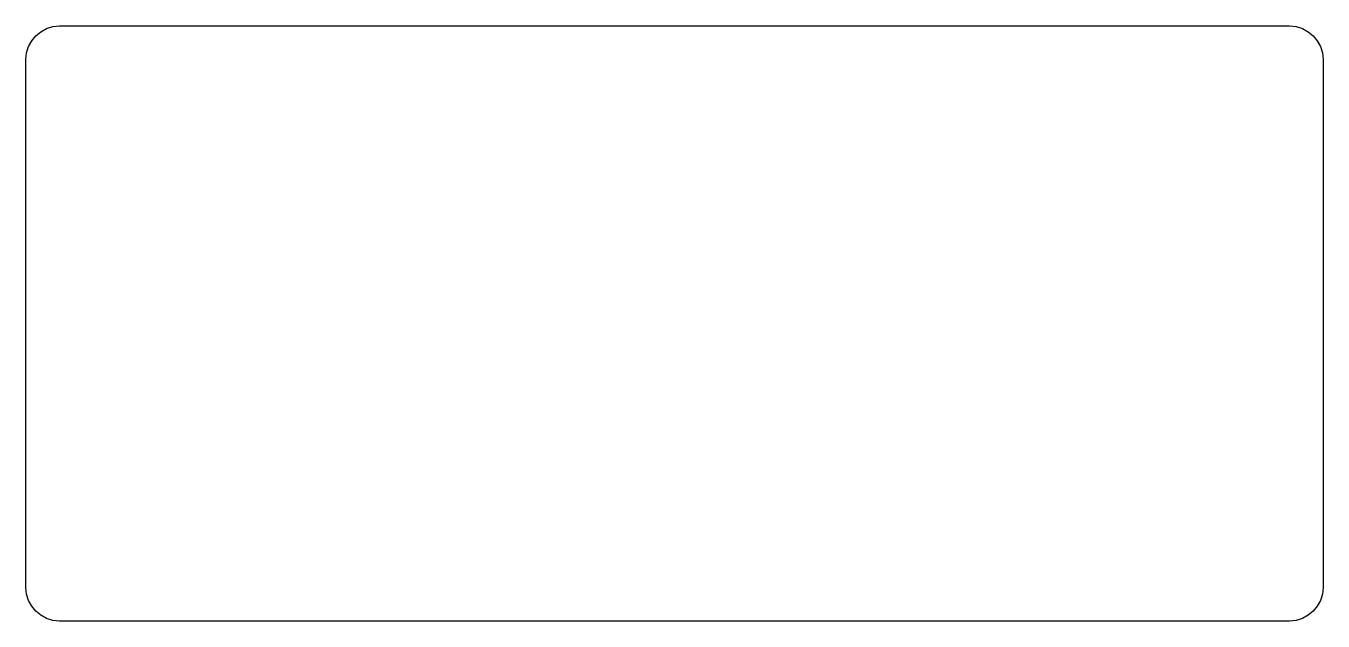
# Model space of a CAD drawing. Extents: x 5.8 to 93.3, y 5.2 to 45.4.
import ezdxf

# ---------------------------------------------------------------- set-up
doc = ezdxf.new("R2010")
doc.units = 0
doc.layers.add('Layer_1', color=7, linetype='CONTINUOUS')

msp = doc.modelspace()

# ---------------------------------------------------------------- linework, layer by layer
at = {"layer": 'Layer_1', "color": 1}
msp.add_lwpolyline([(8.059494, 45.403906), (18.432101, 45.403906), (28.804711, 45.403906), (39.17732, 45.403906), (49.549929, 45.403906), (59.922538, 45.403906), (70.295145, 45.403906), (80.667754, 45.403906), (91.040363, 45.403906), (91.499229, 45.357921), (91.926101, 45.225965), (92.311983, 45.01703), (92.647879, 44.740116), (92.924792, 44.404221), (93.133724, 44.018339), (93.265683, 43.591466), (93.311668, 43.132601), (93.311668, 38.680094), (93.311668, 34.227587), (93.311668, 29.77508), (93.311668, 25.322576), (93.311668, 20.870068), (93.311668, 16.417561), (93.311668, 11.965054), (93.311668, 7.512547), (93.265683, 7.053682), (93.133724, 6.62681), (92.924792, 6.240927), (92.647879, 5.905032), (92.311983, 5.628118), (91.926101, 5.419184), (91.499229, 5.287228), (91.040363, 5.241242), (80.667754, 5.241242), (70.295145, 5.241242), (59.922538, 5.241242), (49.549929, 5.241242), (39.17732, 5.241242), (28.804711, 5.241242), (18.432101, 5.241242), (8.059494, 5.241242), (7.600628, 5.287228), (7.173756, 5.419184), (6.787874, 5.628118), (6.451978, 5.905032), (6.175065, 6.240927), (5.966132, 6.62681), (5.834174, 7.053682), (5.788189, 7.512547), (5.788189, 11.965054), (5.788189, 16.417561), (5.788189, 20.870068), (5.788189, 25.322576), (5.788189, 29.77508), (5.788189, 34.227587), (5.788189, 38.680094), (5.788189, 43.132601), (5.834174, 43.591466), (5.966132, 44.018339), (6.175065, 44.404221), (6.451978, 44.740119), (6.787874, 45.01703), (7.173756, 45.225965), (7.600628, 45.357921), (8.059494, 45.403906)], close=True, dxfattribs=at)

doc.saveas('drawing.dxf')
